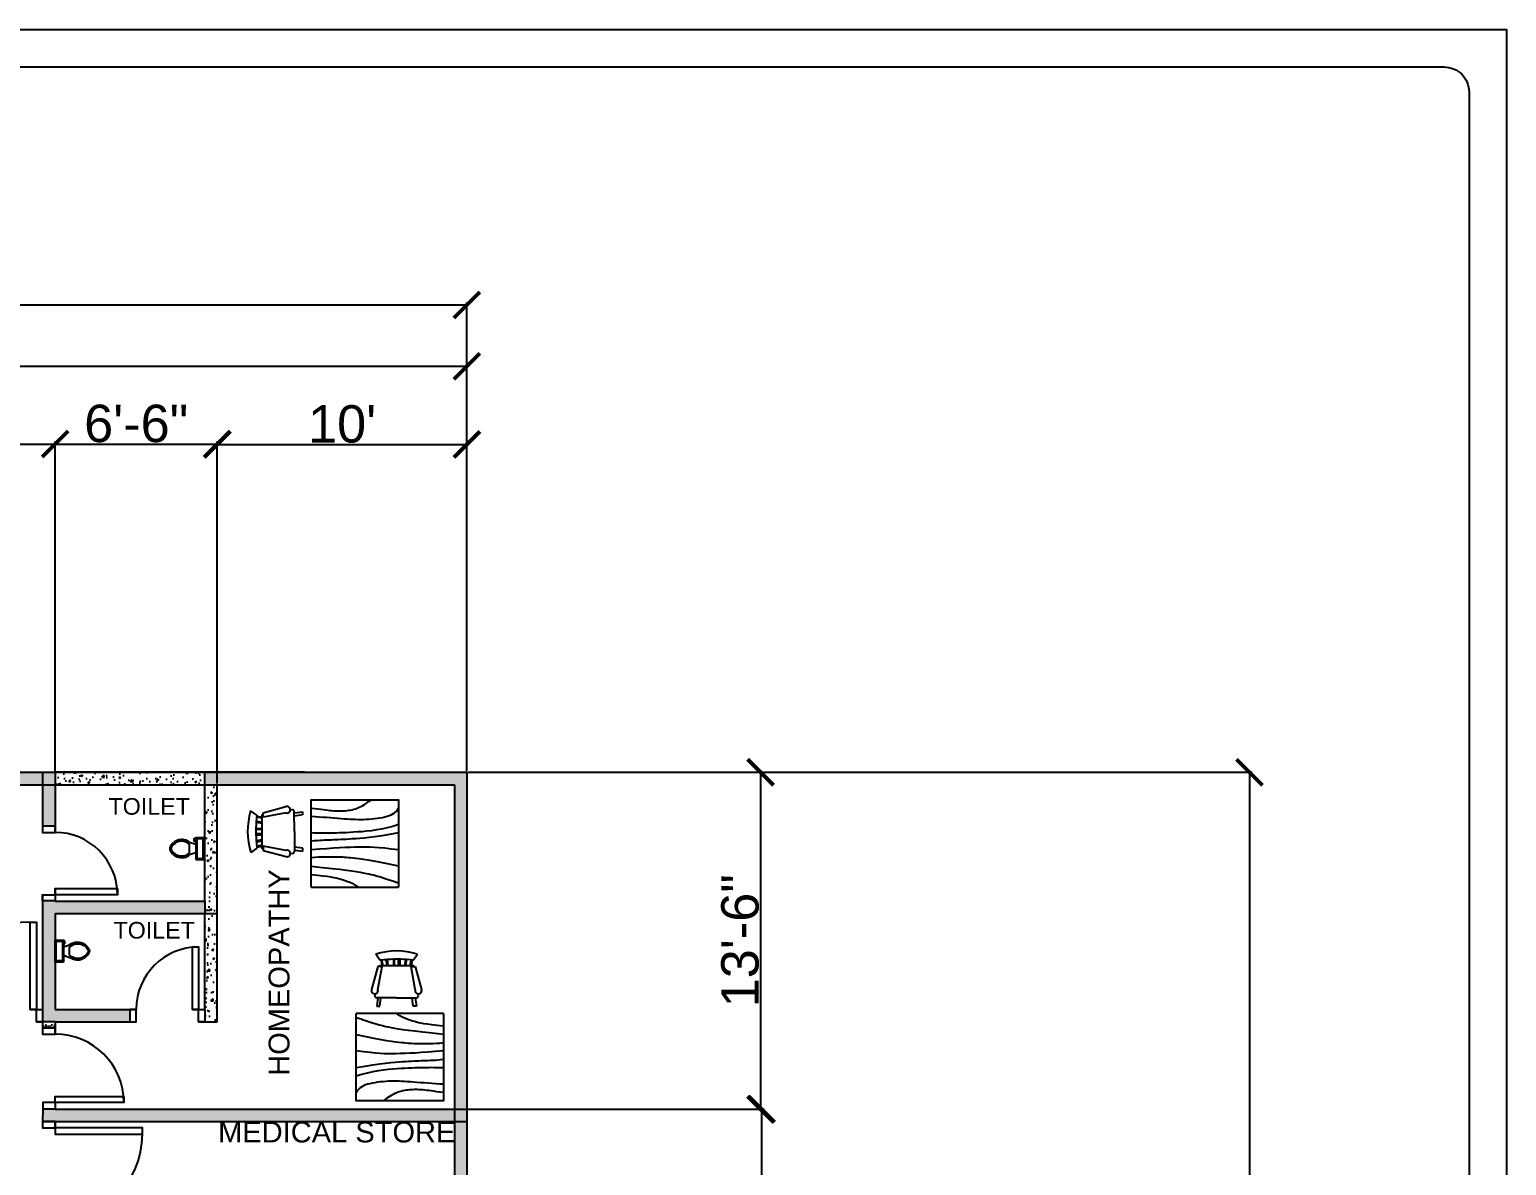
# Model space of a CAD drawing. Header units: inches. Extents: x 2770 to 5455, y -1794 to 2520.
# Drawn here: x 4745 to 5455, y 1974 to 2520 of the extents above; entities that cross this region are included whole.
import ezdxf

# ---------------------------------------------------------------- set-up
doc = ezdxf.new("R2010")
doc.units = ezdxf.units.IN
for name, color, linetype in [('dimension', 2, 'Continuous'), ('doors and windows', 220, 'Continuous'), ('NAMING', 30, 'Continuous')]:
    doc.layers.add(name, color=color, linetype=linetype)
doc.styles.add('Annotative', font='arial.ttf')
doc.styles.get("Standard").update_dxf_attribs({"font": 'arial.ttf', "height": 42})
doc.dimstyles.new('ISO-25', dxfattribs={"dimtxt": 18, "dimasz": 12.5, "dimexe": 1.25, "dimexo": 0.625, "dimtad": 1, "dimdec": 0, "dimlunit": 4, "dimtxsty": 'Annotative', "dimblk": 'ARCHTICK', "dimcen": 2.5, "dimclrt": 256, "dimadec": 0, "dimazin": 0, "dimtfac": 1, "dimtdec": 0, "dimtmove": 0, "dimatfit": 3, "dimfxl": 1, "dimarcsym": 0})

# ---------------------------------------------------------------- blocks, each defined once
blk = doc.blocks.new('Chair - Rocking')
at = {"linetype": 'Continuous'}
for p, q in [((-8, -4.5), (-10, -1.5)), ((-8.23428, -6.99939), (-8.3093, -7.47958)), ((-8.23041, -7), (8.23915, -7)), ((-7.5, -4.5), (-7, -7)), ((-6.5, -7), (-7.02225, -4.43)), ((-4.5, -7), (-4.96674, -4.19951)), ((-4, -7), (-4.40532, -4.16272)), ((-1.5, -4.05012), (-1.5, -7)), ((-1, -7), (-1, -4.05012)), ((1, -7), (1, -4.04655)), ((1.5, -4.05012), (1.5, -7)), ((4, -7), (4.40187, -4.18694)), ((4.5, -7), (4.96761, -4.19437)), ((6.5, -7), (7, -4.4057)), ((7.5, -4.5), (7, -7)), ((8, -4.5), (10, -1.5)), ((8.31071, -7.48854), (8.23449, -7.00073)), ((-9, -7.5), (-12, -18.49999)), ((-7, -7.5), (-9, -7.5)), ((-9, -18.49999), (-7, -7.5)), ((7, -7.5), (9, -7.5)), ((9, -18.49999), (7, -7.5)), ((9, -7.5), (12, -18.49999)), ((-10.36644, -20.64523), (-10.5, -21.49999)), ((10.5, -21.49999), (10.3575, -20.58798)), ((-9, -22.49999), (-9.5, -26.49999)), ((0, -22.49999), (-9.5, -22.49999)), ((-9.5, -26.49999), (-8, -26.49999)), ((-8, -26.49999), (-7.5, -22.49999)), ((0, -22.49999), (9.5, -22.49999)), ((8, -26.49999), (7.5, -22.49999)), ((9.5, -26.49999), (8, -26.49999)), ((9, -22.49999), (9.5, -26.49999))]:
    blk.add_line(p, q, dxfattribs=at)
for centre, radius, start, end in [((0, -34.08333), 34.08333, 72.93847, 107.0615), ((0, -68.25004), 64.25, 93.92211, 97.15267), ((0, -68.25004), 64.25, 82.84733, 93.92211), ((-10.5, -18.99999), 1.58114, 161.5651, 18.43495), ((10.5, -18.99999), 1.58114, 161.5651, 18.43495), ((-9.5, -21.49999), 1, 180, 270), ((9.5, -21.49999), 1, 270, 0)]:
    blk.add_arc(centre, radius, start, end, dxfattribs=at)
blk = doc.blocks.new('Table - Square Woodgrain 42 x 42 in.')
at = {"linetype": 'Continuous'}
blk.add_line((0, -42), (42, -42), dxfattribs=at)
for points in [[(0, -4), (1.704, -4.2172), (3.2358, -4.4188), (4.615, -4.604), (5.8615, -4.7721), (6.9951, -4.9224), (8.0357, -5.0541), (9.0031, -5.1667), (9.9171, -5.2594), (10.7951, -5.3316), (11.6445, -5.3836), (12.4702, -5.4157), (13.277, -5.4283), (14.0698, -5.4217), (14.8535, -5.3964), (15.6331, -5.3526), (16.4133, -5.2908), (17.1986, -5.2103), (17.9913, -5.1062), (18.793, -4.9727), (19.6056, -4.8038), (20.4307, -4.5937), (21.2701, -4.3365), (22.1256, -4.0262), (22.9989, -3.6571), (23.888, -3.2272), (24.7756, -2.7516), (25.6408, -2.2491), (26.4624, -1.7387), (27.2195, -1.2395), (27.891, -0.7703), (28.456, -0.3501), (28.8934, 0.002)], [(0, -42), (0, 0), (42, 0), (42, -42)], [(0, -8), (1.8203, -8.1001), (3.6741, -8.2149), (5.5411, -8.3408), (7.4011, -8.4741), (9.2339, -8.6112), (11.0193, -8.7484), (12.7371, -8.8821), (14.3671, -9.0086), (15.8954, -9.1246), (17.3337, -9.2278), (18.6997, -9.3159), (20.0116, -9.387), (21.2871, -9.4389), (22.5442, -9.4696), (23.8008, -9.477), (25.0749, -9.459), (26.3791, -9.4137), (27.7049, -9.3403), (29.0383, -9.2382), (30.3655, -9.1068), (31.6728, -8.9455), (32.9461, -8.7535), (34.1717, -8.5304), (35.3358, -8.2756), (36.4268, -7.9863), (37.443, -7.6521), (38.3849, -7.2603), (39.253, -6.7986), (40.048, -6.2542), (40.7705, -5.6147), (41.421, -4.8674), (42, -4)], [(42, -12), (39.1784, -12.8621), (36.4519, -13.5654), (33.8246, -14.1294), (31.3004, -14.5731), (28.8832, -14.9161), (26.577, -15.1775), (24.3858, -15.3768), (22.3136, -15.5332), (20.3622, -15.6632), (18.5254, -15.7718), (16.7947, -15.8612), (15.1618, -15.9338), (13.6183, -15.9916), (12.1558, -16.0369), (10.7659, -16.0718), (9.4403, -16.0987), (8.1703, -16.1191), (6.9461, -16.1325), (5.7577, -16.1377), (4.595, -16.1335), (3.4479, -16.1188), (2.3064, -16.0924), (1.1604, -16.0532), (0, -16)], [(42, -16), (37.6529, -16.7365), (33.8802, -17.329), (30.6179, -17.7961), (27.8015, -18.1561), (25.3668, -18.4275), (23.2497, -18.6288), (21.3859, -18.7785), (19.7111, -18.8949), (18.1693, -18.9939), (16.7375, -19.0795), (15.401, -19.1534), (14.1449, -19.217), (12.9544, -19.2717), (11.8148, -19.3191), (10.7113, -19.3606), (9.6291, -19.3976), (8.5534, -19.4323), (7.47, -19.4689), (6.3643, -19.5122), (5.222, -19.5672), (4.0288, -19.6386), (2.7703, -19.7313), (1.4321, -19.8501), (0, -20)], [(0, -24), (3.9243, -23.6805), (7.4766, -23.4138), (10.6891, -23.1954), (13.5943, -23.0205), (16.2247, -22.8847), (18.6125, -22.7832), (20.7903, -22.7116), (22.7903, -22.6651), (24.6563, -22.642), (26.4764, -22.6507), (28.35, -22.7024), (30.3766, -22.8084), (32.6555, -22.98), (35.2861, -23.2283), (38.3678, -23.5645), (42, -24)], [(42, -32), (37.392, -31.017), (33.4585, -30.2231), (30.1291, -29.5949), (27.3334, -29.109), (25.0009, -28.742), (23.0612, -28.4707), (21.4439, -28.2716), (20.0786, -28.1215), (18.8998, -28.0002), (17.8609, -27.9014), (16.9206, -27.8219), (16.0371, -27.7588), (15.1691, -27.709), (14.2748, -27.6693), (13.3128, -27.6368), (12.2415, -27.6083), (11.0295, -27.5824), (9.6867, -27.5643), (8.233, -27.5608), (6.6884, -27.5787), (5.0728, -27.6248), (3.4062, -27.7058), (1.7086, -27.8286), (0, -28)], [(0, -32), (5.4026, -32.5358), (9.9494, -33.019), (13.7424, -33.4553), (16.8834, -33.8505), (19.4743, -34.2106), (21.6171, -34.5413), (23.4136, -34.8486), (24.9657, -35.1382), (26.3614, -35.4156), (27.6332, -35.6841), (28.7995, -35.9467), (29.8788, -36.2064), (30.8897, -36.4661), (31.8507, -36.7288), (32.7802, -36.9973), (33.6968, -37.2747), (34.6175, -37.5635), (35.5531, -37.8651), (36.5128, -38.1805), (37.506, -38.5108), (38.5421, -38.8568), (39.6302, -39.2197), (40.7797, -39.6004), (42, -40)], [(0, -36), (3.0098, -36.2857), (5.5354, -36.5643), (7.6368, -36.8359), (9.374, -37.1009), (10.807, -37.3597), (11.9957, -37.6126), (13.0002, -37.8599), (13.8804, -38.102), (14.6874, -38.3393), (15.4365, -38.5729), (16.1338, -38.8041), (16.7858, -39.0341), (17.3987, -39.264), (17.9787, -39.4952), (18.5322, -39.7288), (19.0655, -39.9662), (19.5832, -40.2081), (20.0842, -40.4544), (20.5657, -40.7046), (21.0249, -40.9581), (21.459, -41.2144), (21.8653, -41.4731), (22.2409, -41.7335), (22.5831, -41.9951)]]:
    blk.add_lwpolyline(points, dxfattribs=at)
blk = doc.blocks.new('Toilet - top')
for p, q in [((-10, -8.5), (-8, -8.5)), ((-10, -9.5), (-10, -8.5)), ((-7, -9.5), (-10, -9.5)), ((-8, -8.5), (-8, -8)), ((-7, -8), (-7, -9.5)), ((-4, -8), (-6, -14)), ((4, -14), (-4, -14)), ((4, -8), (6, -14)), ((9.5, -6), (9.5, -2))]:
    blk.add_line(p, q)
blk.add_lwpolyline([(10.5, -8), (10.5, 0), (-10.5, 0), (-10.5, -8)], close=True)
for points in [[(-9.5, -2), (-9.5, -6)], [(8.5, -1), (-8.5, -1)], [(-8.5, -7), (8.5, -7)]]:
    blk.add_lwpolyline(points)
for centre, radius, start, end in [((-8.6, -1.9), 0.884, 81.8699, 188.1301), ((-8.6, -6.1), 0.884, 171.8699, 278.1301), ((3.5, -21.6), 12.2, 141.4691, 247.9714), ((4.2, -21.8), 11.3, 136.3677, 238.9468), ((-3.5, -21.6), 12.2, 292.0284, 38.5307), ((-4.2, -21.8), 11.3, 301.053, 43.6321), ((8.6, -1.9), 0.884, 351.8699, 98.1301), ((8.6, -6.1), 0.884, 261.8699, 8.1301), ((0, -27.9), 4, 245.7318, 294.2682), ((0, -29), 4, 254.8605, 285.1395)]:
    blk.add_arc(centre, radius, start, end)
blk = doc.blocks.new('_ArchTick')
at = {"color": 0, "linetype": 'ByBlock', "const_width": 0.15}
blk.add_lwpolyline([(-0.5, -0.5), (0.5, 0.5)], dxfattribs=at)
blk = doc.blocks.new('*D46')
at = {"layer": 'Defpoints', "color": 0, "transparency": 16777216}
for p in [(4955.41, 2162.84), (4955.41, 1490.84), (5331.69, 1490.84)]:
    blk.add_point(p, dxfattribs=at)
at = {"layer": 'dimension', "color": 0, "lineweight": -2, "transparency": 16777216}
for p, q in [((4956.04, 2162.84), (5332.94, 2162.84)), ((5331.69, 2162.84), (5331.69, 1490.84)), ((4956.04, 1490.84), (5332.94, 1490.84))]:
    blk.add_line(p, q, dxfattribs=at)
at = {"layer": 'dimension', "color": 0, "lineweight": -2, "transparency": 16777216, "xscale": 12.5, "yscale": 12.5, "zscale": 12.5}
for p, rotation in [((5331.69, 2162.84), 90), ((5331.69, 1490.84), 270)]:
    blk.add_blockref('_ArchTick', p, dxfattribs=dict(at, rotation=rotation))
at = {"layer": 'dimension', "transparency": 16777216, "insert": (5321.87, 1826.84), "char_height": 18, "attachment_point": 5, "rotation": 90, "style": 'Annotative'}
blk.add_mtext("56'", dxfattribs=at)
blk = doc.blocks.new('*D48')
at = {"layer": 'Defpoints', "color": 0, "transparency": 16777216}
for p in [(4955.41, 2387.56), (3311.41, 2162.84), (4955.41, 2162.84)]:
    blk.add_point(p, dxfattribs=at)
at = {"layer": 'dimension', "color": 0, "lineweight": -2, "transparency": 16777216}
for p, q in [((3311.41, 2163.46), (3311.41, 2388.81)), ((3311.41, 2387.56), (4955.41, 2387.56)), ((4955.41, 2163.46), (4955.41, 2388.81))]:
    blk.add_line(p, q, dxfattribs=at)
at = {"layer": 'dimension', "color": 0, "lineweight": -2, "transparency": 16777216, "xscale": 12.5, "yscale": 12.5, "zscale": 12.5, "rotation": 180}
blk.add_blockref('_ArchTick', (3311.41, 2387.56), dxfattribs=at)
at = {"layer": 'dimension', "color": 0, "lineweight": -2, "transparency": 16777216, "xscale": 12.5, "yscale": 12.5, "zscale": 12.5}
blk.add_blockref('_ArchTick', (4955.41, 2387.56), dxfattribs=at)
at = {"layer": 'dimension', "transparency": 16777216, "insert": (4133.41, 2397.38), "char_height": 18, "attachment_point": 5, "style": 'Annotative'}
blk.add_mtext("137'", dxfattribs=at)
blk = doc.blocks.new('*D51')
at = {"layer": 'Defpoints', "color": 0, "transparency": 16777216}
for p in [(4955.41, 2358.11), (4367.41, 2162.84), (4955.41, 2162.84)]:
    blk.add_point(p, dxfattribs=at)
at = {"layer": 'dimension', "color": 0, "lineweight": -2, "transparency": 16777216}
for p, q in [((4367.41, 2163.46), (4367.41, 2359.36)), ((4367.41, 2358.11), (4955.41, 2358.11)), ((4955.41, 2163.46), (4955.41, 2359.36))]:
    blk.add_line(p, q, dxfattribs=at)
at = {"layer": 'dimension', "color": 0, "lineweight": -2, "transparency": 16777216, "xscale": 12.5, "yscale": 12.5, "zscale": 12.5, "rotation": 180}
blk.add_blockref('_ArchTick', (4367.41, 2358.11), dxfattribs=at)
at = {"layer": 'dimension', "color": 0, "lineweight": -2, "transparency": 16777216, "xscale": 12.5, "yscale": 12.5, "zscale": 12.5}
blk.add_blockref('_ArchTick', (4955.41, 2358.11), dxfattribs=at)
at = {"layer": 'dimension', "transparency": 16777216, "insert": (4661.41, 2367.93), "char_height": 18, "attachment_point": 5, "style": 'Annotative'}
blk.add_mtext("49'", dxfattribs=at)
blk = doc.blocks.new('*D72')
at = {"layer": 'Defpoints', "color": 0, "transparency": 16777216}
for p in [(4955.41, 2162.84), (4949.41, 2000.84), (5096.63, 2000.84)]:
    blk.add_point(p, dxfattribs=at)
at = {"layer": 'dimension', "color": 0, "lineweight": -2, "transparency": 16777216}
for p, q in [((4956.04, 2162.84), (5097.88, 2162.84)), ((5096.63, 2162.84), (5096.63, 2000.84)), ((4950.04, 2000.84), (5097.88, 2000.84))]:
    blk.add_line(p, q, dxfattribs=at)
at = {"layer": 'dimension', "color": 0, "lineweight": -2, "transparency": 16777216, "xscale": 12.5, "yscale": 12.5, "zscale": 12.5}
for p, rotation in [((5096.63, 2162.84), 90), ((5096.63, 2000.84), 270)]:
    blk.add_blockref('_ArchTick', p, dxfattribs=dict(at, rotation=rotation))
at = {"layer": 'dimension', "transparency": 16777216, "insert": (5086.81, 2081.84), "char_height": 18, "attachment_point": 5, "rotation": 90, "style": 'Annotative'}
blk.add_mtext('13\'-6"', dxfattribs=at)
blk = doc.blocks.new('*D73')
at = {"layer": 'Defpoints', "color": 0, "transparency": 16777216}
for p in [(4955.41, 2000.84), (4955.41, 1886.84), (5097.1, 1886.84)]:
    blk.add_point(p, dxfattribs=at)
at = {"layer": 'dimension', "color": 0, "lineweight": -2, "transparency": 16777216}
for p, q in [((4956.04, 2000.84), (5098.35, 2000.84)), ((5097.1, 2000.84), (5097.1, 1886.84)), ((4956.04, 1886.84), (5098.35, 1886.84))]:
    blk.add_line(p, q, dxfattribs=at)
at = {"layer": 'dimension', "color": 0, "lineweight": -2, "transparency": 16777216, "xscale": 12.5, "yscale": 12.5, "zscale": 12.5}
for p, rotation in [((5097.1, 2000.84), 90), ((5097.1, 1886.84), 270)]:
    blk.add_blockref('_ArchTick', p, dxfattribs=dict(at, rotation=rotation))
at = {"layer": 'dimension', "transparency": 16777216, "insert": (5087.29, 1943.84), "char_height": 18, "attachment_point": 5, "rotation": 90, "style": 'Annotative'}
blk.add_mtext('9\'-6"', dxfattribs=at)
blk = doc.blocks.new('*D78')
at = {"layer": 'Defpoints', "color": 0, "transparency": 16777216}
for p in [(4757.41, 2320.71), (4757.41, 2181.26), (4655.41, 2162.84)]:
    blk.add_point(p, dxfattribs=at)
at = {"layer": 'dimension', "color": 0, "lineweight": -2, "transparency": 16777216}
for p, q in [((4655.41, 2163.46), (4655.41, 2321.96)), ((4655.41, 2320.71), (4757.41, 2320.71)), ((4757.41, 2181.88), (4757.41, 2321.96))]:
    blk.add_line(p, q, dxfattribs=at)
at = {"layer": 'dimension', "color": 0, "lineweight": -2, "transparency": 16777216, "xscale": 12.5, "yscale": 12.5, "zscale": 12.5, "rotation": 180}
blk.add_blockref('_ArchTick', (4655.41, 2320.71), dxfattribs=at)
at = {"layer": 'dimension', "color": 0, "lineweight": -2, "transparency": 16777216, "xscale": 12.5, "yscale": 12.5, "zscale": 12.5}
blk.add_blockref('_ArchTick', (4757.41, 2320.71), dxfattribs=at)
at = {"layer": 'dimension', "transparency": 16777216, "insert": (4706.41, 2330.53), "char_height": 18, "attachment_point": 5, "style": 'Annotative'}
blk.add_mtext('8\'-6"', dxfattribs=at)
blk = doc.blocks.new('*D79')
at = {"layer": 'Defpoints', "color": 0, "transparency": 16777216}
for p in [(4835.41, 2320.68), (4757.41, 2162.84), (4835.41, 2156.84)]:
    blk.add_point(p, dxfattribs=at)
at = {"layer": 'dimension', "color": 0, "lineweight": -2, "transparency": 16777216}
for p, q in [((4757.41, 2163.46), (4757.41, 2321.93)), ((4757.41, 2320.68), (4835.41, 2320.68)), ((4835.41, 2157.46), (4835.41, 2321.93))]:
    blk.add_line(p, q, dxfattribs=at)
at = {"layer": 'dimension', "color": 0, "lineweight": -2, "transparency": 16777216, "xscale": 12.5, "yscale": 12.5, "zscale": 12.5, "rotation": 180}
blk.add_blockref('_ArchTick', (4757.41, 2320.68), dxfattribs=at)
at = {"layer": 'dimension', "color": 0, "lineweight": -2, "transparency": 16777216, "xscale": 12.5, "yscale": 12.5, "zscale": 12.5}
blk.add_blockref('_ArchTick', (4835.41, 2320.68), dxfattribs=at)
at = {"layer": 'dimension', "transparency": 16777216, "insert": (4796.41, 2330.49), "char_height": 18, "attachment_point": 5, "style": 'Annotative'}
blk.add_mtext('6\'-6"', dxfattribs=at)
blk = doc.blocks.new('*D95')
at = {"layer": 'Defpoints', "color": 0, "transparency": 16777216}
for p in [(4955.41, 2320.46), (4835.41, 2162.84), (4955.41, 2162.84)]:
    blk.add_point(p, dxfattribs=at)
at = {"layer": 'dimension', "color": 0, "lineweight": -2, "transparency": 16777216}
for p, q in [((4835.41, 2163.46), (4835.41, 2321.71)), ((4835.41, 2320.46), (4955.41, 2320.46)), ((4955.41, 2163.46), (4955.41, 2321.71))]:
    blk.add_line(p, q, dxfattribs=at)
at = {"layer": 'dimension', "color": 0, "lineweight": -2, "transparency": 16777216, "xscale": 12.5, "yscale": 12.5, "zscale": 12.5, "rotation": 180}
blk.add_blockref('_ArchTick', (4835.41, 2320.46), dxfattribs=at)
at = {"layer": 'dimension', "color": 0, "lineweight": -2, "transparency": 16777216, "xscale": 12.5, "yscale": 12.5, "zscale": 12.5}
blk.add_blockref('_ArchTick', (4955.41, 2320.46), dxfattribs=at)
at = {"layer": 'dimension', "transparency": 16777216, "insert": (4895.41, 2330.27), "char_height": 18, "attachment_point": 5, "style": 'Annotative'}
blk.add_mtext("10'", dxfattribs=at)

msp = doc.modelspace()

# ---------------------------------------------------------------- hatches: boundary and pattern name
h = msp.add_hatch()
h.set_pattern_fill('AR-CONC', color=256, scale=0.05)
h.paths.add_polyline_path([(4367.41, 1802.84), (4361.41, 1808.84), (4361.41, 1682.84), (4217.41, 1682.84), (4170.83, 1682.84), (4170.83, 1676.88), (4367.41, 1676.84)])
h.paths.add_polyline_path([(4367.41, 1922.84), (4367.41, 2060.84), (4439.07, 2060.84), (4439.08, 1832.67), (4445.07, 1832.67), (4445.07, 1838.84), (4445.07, 2060.84), (4448.36, 2060.84), (4448.36, 2066.84), (4445.07, 2066.84), (4445.07, 2156.84), (4499.41, 2156.84), (4499.41, 1994.84), (4499.41, 1929.84), (4505.41, 1929.84), (4505.41, 1988.84), (4649.41, 1988.84), (4649.41, 1994.82), (4649.31, 1994.82), (4505.41, 1994.84), (4505.41, 2156.84), (4649.41, 2156.84), (4649.41, 2042.84), (4649.41, 2033.82), (4655.41, 2033.82), (4655.41, 2042.84), (4700.41, 2042.84), (4700.41, 2048.84), (4655.41, 2048.84), (4655.41, 2156.84), (4751.41, 2156.84), (4751.41, 2162.84), (4649.41, 2162.84), (4505.41, 2162.84), (4367.41, 2162.84), (4367.41, 2288.84), (4170.92, 2288.84), (4170.92, 2282.84), (4211.41, 2282.84), (4211.41, 2243.4), (4217.41, 2243.4), (4217.41, 2282.84), (4361.41, 2282.84), (4361.41, 2162.84), (4217.41, 2162.84), (4217.41, 2192.4), (4211.41, 2192.4), (4211.41, 2131.96), (4217.41, 2131.96), (4217.41, 2156.84), (4361.41, 2156.84), (4361.41, 2048.84), (4361.41, 1922.84), (4277.92, 1922.84), (4277.92, 1916.84), (4361.41, 1916.84), (4361.41, 1808.84), (4367.41, 1802.84)])
h.paths.add_polyline_path([(4367.41, 2066.84), (4367.41, 2156.84), (4439.07, 2156.84), (4439.07, 2066.84)], flags=16)
h = msp.add_hatch()
h.set_pattern_fill('AR-CONC', color=256, scale=0.05)
h.paths.add_polyline_path([(5171.41, 1676.76), (5165.41, 1676.76), (5165.41, 1562.76), (5015.41, 1562.76), (5015.41, 1556.76), (5171.41, 1556.76)])
h.paths.add_polyline_path([(5171.41, 1778.84), (4955.41, 1778.84), (4955.41, 1772.84), (5165.41, 1772.84), (5165.41, 1682.76), (5015.41, 1682.76), (5015.41, 1676.76), (5165.41, 1676.76), (5171.41, 1676.76)])
h.paths.add_polyline_path([(5015.41, 1625.77), (5009.41, 1625.77), (5009.41, 1562.76), (5015.41, 1562.76)])
h.paths.add_polyline_path([(4757.41, 2156.84), (4751.41, 2156.84), (4751.41, 2136.96), (4757.41, 2136.96)])
h.paths.add_polyline_path([(4757.41, 2162.84), (4751.41, 2162.84), (4751.41, 2156.84), (4757.41, 2156.84)])
h = msp.add_hatch()
h.set_pattern_fill('AR-CONC', color=256, scale=0.05)
h.paths.add_polyline_path([(4949.41, 2000.84), (4757.41, 2000.84), (4751.54, 2000.98), (4751.41, 1994.84), (4757.41, 1994.84), (4949.41, 1994.84)])
h.paths.add_polyline_path([(4955.41, 2162.84), (4955.41, 2162.84), (4829.41, 2162.84), (4829.41, 2156.84), (4949.41, 2156.84), (4949.41, 2000.84), (4949.41, 1994.84), (4955.41, 1994.84)])
h.paths.add_polyline_path([(4955.41, 1994.84), (4949.41, 1994.84), (4949.41, 1886.84), (4757.41, 1886.84), (4757.41, 1880.84), (4949.41, 1880.84), (4949.41, 1824.04), (4955.41, 1824.44)])
h.paths.add_polyline_path([(4955.41, 1824.44), (4949.41, 1824.04), (4949.41, 1778.84), (4955.41, 1778.84)])
h.paths.add_polyline_path([(4955.41, 1778.84), (4949.41, 1778.84), (4757.41, 1778.84), (4757.41, 1772.84), (4853.21, 1772.84), (4859.21, 1772.84), (4949.41, 1772.84), (4949.41, 1717.33), (4949.41, 1711.33), (4949.41, 1676.76), (4955.41, 1676.76), (5009.41, 1676.76), (5009.41, 1676.77), (5015.41, 1676.77), (5015.41, 1682.76), (4955.41, 1682.76), (4955.41, 1772.84)])
h = msp.add_hatch()
h.set_pattern_fill('AR-CONC', color=256, scale=0.05)
h.paths.add_polyline_path([(4835.41, 2094.88), (4829.41, 2094.88), (4829.41, 2048.84), (4829.41, 2042.84), (4835.41, 2042.84)])
h.paths.add_polyline_path([(4835.41, 2156.84), (4829.41, 2156.84), (4829.41, 2100.88), (4829.41, 2094.88), (4835.41, 2094.88)])
h.paths.add_polyline_path([(4829.41, 2162.84), (4757.41, 2162.84), (4757.41, 2156.84), (4829.41, 2156.84)])
h = msp.add_hatch()
h.set_pattern_fill('AR-CONC', color=256, scale=0.05)
h.paths.add_polyline_path([(4757.41, 2094.88), (4829.41, 2094.88), (4829.41, 2100.88), (4757.41, 2100.88), (4757.41, 2100.96), (4751.41, 2100.96), (4751.41, 2042.84), (4757.41, 2042.84), (4793.41, 2042.84), (4793.41, 2048.84), (4789.38, 2048.84), (4757.41, 2048.84)])
h.paths.add_polyline_path([(4361.41, 2048.84), (4217.41, 2048.84), (4217.41, 2080.96), (4211.41, 2080.96), (4211.41, 2014.27), (4217.41, 2014.27), (4217.41, 2042.84), (4361.41, 2042.84)])
at = {"true_color": 0xffffff}
h = msp.add_hatch(dxfattribs=at)
h.set_pattern_fill('AR-CONC', scale=0.025)
h.set_pattern_definition([(50, (-1349.237, -2769.8536), (4.5546167, -0.3984771), [0.47625, -5.23875]), (355, (-1349.237, -2769.8536), (-0.8810855, 4.776421), [0.381, -4.1910146]), (100.451445, (-1348.8574, -2769.8868), (3.6735312, 4.3779438), [0.4047502, -4.452256]), (46.1842, (-1349.237, -2768.5836), (6.776976, -1.051058), [0.714375, -7.858125]), (96.63556, (-1348.672, -2768.671), (5.9351034, 6.185653), [0.6071256, -6.67839]), (351.18415, (-1349.237, -2768.5836), (5.9351034, 6.185653), [0.571499, -6.286493]), (21, (-1348.602, -2768.901), (3.7903598, -2.55663), [0.47625, -5.23875]), (326, (-1348.602, -2768.901), (1.5450507, 4.6046992), [0.381, -4.191]), (71.451445, (-1348.286, -2769.114), (5.3354105, 2.0480692), [0.4047502, -4.4522484]), (37.5, (-1349.237, -2769.8536), (0.07721508, 2.11387597), [0, -4.1402, 0, -4.2545, 0, -4.206875]), (7.5, (-1349.237, -2769.8536), (1.67049156, 2.5045144), [0, -2.4257, 0, -4.04495, 0, -1.603375]), (327.5, (-1350.653, -2769.8536), (3.38976488, -0.1432186), [0, -1.5875, 0, -4.953, 0, -6.57225]), (317.5, (-1351.288, -2769.8536), (3.7032295, 0.6356623), [0, -2.06375, 0, -3.2893, 0, -4.66725])])
h.paths.add_polyline_path([(4757.41, 2042.84), (4751.41, 2042.84), (4751.44, 2039.98), (4757.41, 2039.98)])

# ---------------------------------------------------------------- linework, layer by layer
for p, q in [((4649.41, 2162.84), (4757.41, 2162.84)), ((4751.41, 2162.84), (4751.41, 2133.96)), ((4757.41, 2162.84), (4877.41, 2162.84)), ((4877.41, 2162.84), (4757.41, 2162.84)), ((4757.41, 2162.84), (4757.41, 2133.96)), ((4757.41, 2162.84), (4955.41, 2162.84)), ((4757.41, 2162.84), (4757.41, 2133.96)), ((4829.41, 2156.84), (4829.41, 2162.84)), ((4955.41, 2162.84), (4955.41, 1778.84)), ((4955.41, 2162.84), (4955.41, 2162.84)), ((4955.41, 2162.84), (4955.41, 2162.84)), ((4655.41, 2156.84), (4757.41, 2156.84)), ((4757.41, 2156.84), (4949.41, 2156.84)), ((4829.41, 2100.88), (4829.41, 2156.84)), ((4835.41, 2042.84), (4835.41, 2156.84)), ((4949.41, 2156.84), (4949.41, 2000.84)), ((4751.41, 2103.96), (4751.41, 2042.84)), ((4757.41, 2106.96), (4757.41, 2100.88)), ((4757.41, 2106.96), (4757.41, 2100.88)), ((4757.41, 2100.88), (4829.41, 2100.88)), ((4829.41, 2100.88), (4829.41, 2094.88)), ((4757.41, 2094.88), (4829.41, 2094.88)), ((4757.41, 2094.88), (4757.41, 2048.84)), ((4829.41, 2048.84), (4829.41, 2094.88)), ((4829.41, 2094.88), (4835.41, 2094.88)), ((4745.41, 2048.84), (4751.41, 2048.84)), ((4751.41, 2048.84), (4751.41, 2042.84)), ((4757.41, 2048.84), (4796.41, 2048.84)), ((4789.38, 2048.84), (4793.41, 2048.84)), ((4793.41, 2048.84), (4793.41, 2042.84)), ((4823.41, 2048.84), (4829.41, 2048.84)), ((4829.41, 2048.84), (4829.41, 2042.84)), ((4748.41, 2042.84), (4751.41, 2042.84)), ((4757.41, 2042.84), (4751.41, 2042.84)), ((4751.41, 2042.84), (4751.44, 2039.98)), ((4751.44, 2039.98), (4757.41, 2039.98)), ((4757.41, 2042.84), (4796.41, 2042.84)), ((4757.41, 2042.84), (4757.41, 2036.98)), ((4826.41, 2042.84), (4835.41, 2042.84)), ((4757.41, 2003.98), (4757.41, 2000.84)), ((4751.54, 2000.98), (4751.41, 1994.84)), ((4751.54, 2000.98), (4757.41, 2000.84)), ((4757.41, 2000.84), (4949.41, 2000.84)), ((4949.41, 2000.84), (4949.41, 1994.84)), ((4751.41, 1994.84), (4751.41, 1991.84)), ((4751.41, 1994.84), (4757.41, 1994.84)), ((4757.41, 1994.84), (4949.41, 1994.84)), ((4757.41, 1994.84), (4757.41, 1988.84)), ((4949.41, 1994.84), (4949.41, 1886.84)), ((4949.41, 1994.84), (4955.41, 1994.84))]:
    msp.add_line(p, q)
msp.add_lwpolyline([(2769.96, 880.76), (2769.96, 2520.03), (5455.26, 2520.03), (5455.26, 880.76)])
msp.add_lwpolyline([(5425.26, 1150.76), (2799.96, 1150.76, -0.414214), (2787.96, 1162.76), (2787.96, 2490.03, -0.414214), (2799.96, 2502.03), (5425.26, 2502.03, -0.414214), (5437.26, 2490.03), (5437.26, 1162.76, -0.414214)], format="xyb", close=True)
at = {"layer": 'doors and windows'}
for points in [[(4757.41, 2133.96), (4757.41, 2136.96), (4751.41, 2136.96), (4751.41, 2133.96)], [(4757.41, 2103.96), (4757.41, 2100.96), (4751.41, 2100.96), (4751.41, 2103.96)], [(4787.41, 2106.96), (4787.41, 2103.96), (4757.41, 2103.96), (4757.41, 2106.96)], [(4745.41, 2090.84), (4748.41, 2090.84), (4748.41, 2048.84), (4745.41, 2048.84)], [(4823.41, 2078.84), (4826.41, 2078.84), (4826.41, 2048.84), (4823.41, 2048.84)], [(4748.41, 2048.84), (4751.41, 2048.84), (4751.41, 2042.84), (4748.41, 2042.84)], [(4796.41, 2048.84), (4793.41, 2048.84), (4793.41, 2042.84), (4796.41, 2042.84)], [(4826.41, 2048.84), (4829.41, 2048.84), (4829.41, 2042.84), (4826.41, 2042.84)], [(4757.44, 2036.98), (4757.44, 2039.98), (4751.44, 2039.98), (4751.44, 2036.98)], [(4757.54, 2000.98), (4757.54, 2003.98), (4751.54, 2003.98), (4751.54, 2000.98)], [(4790.44, 2006.98), (4790.44, 2003.98), (4757.44, 2003.98), (4757.44, 2006.98)], [(4757.41, 1991.84), (4757.41, 1994.84), (4751.41, 1994.84), (4751.41, 1991.84)], [(4799.41, 1988.84), (4799.41, 1991.84), (4757.41, 1991.84), (4757.41, 1988.84)]]:
    msp.add_lwpolyline(points, close=True, dxfattribs=at)
for centre, radius, start, end in [((4757.41, 2103.96), 30, 0, 90), ((4745.41, 2048.84), 42, 90, 180), ((4826.41, 2048.84), 30, 90, 180), ((4757.44, 2003.98), 33, 0, 90), ((4757.41, 1988.84), 42, 270, 0)]:
    msp.add_arc(centre, radius, start, end, dxfattribs=at)

# ---------------------------------------------------------------- block references
for name, p, rotation in [('Chair - Rocking', (4849.97, 2134.27), 90.14726893557142), ('Table - Square Woodgrain 42 x 42 in.', (4944.15, 2004.83), 180)]:
    msp.add_blockref(name, p, dxfattribs=dict(rotation=rotation))
for name, p in [('Table - Square Woodgrain 42 x 42 in.', (4880.61, 2149.67)), ('Chair - Rocking', (4921.61, 2076.95))]:
    msp.add_blockref(name, p)
at = {"yscale": 0.5, "zscale": 0.5}
for p, xscale, rotation in [((4829.09, 2126.14), 0.5, 270), ((4757.41, 2076.86), -0.5, 90)]:
    msp.add_blockref('Toilet - top', p, dxfattribs=dict(at, xscale=xscale, rotation=rotation))

# ---------------------------------------------------------------- texts
at = {"layer": 'NAMING', "attachment_point": 1}
for s, width, insert, char_height in [('TOILET', 33.9696, (4783.11, 2150.44), 8), ('TOILET', 33.9696, (4785.51, 2090.89), 8), ('MEDICAL STORE', 113.6173, (4835.8, 1994.84), 10)]:
    msp.add_mtext_dynamic_manual_height_columns(s, width=width, gutter_width=75, heights=[0], dxfattribs=dict(at, insert=insert, char_height=char_height))
at = {"layer": 'NAMING', "insert": (4860.09, 2016.88), "char_height": 10, "attachment_point": 1, "rotation": 90}
msp.add_mtext_dynamic_manual_height_columns('HOMEOPATHY', width=116.4648, gutter_width=75, heights=[0], dxfattribs=at)

# ---------------------------------------------------------------- dimensions: what is measured, and where the dimension line sits
at = {"layer": 'dimension'}
for base, p1, p2, picture, middle in [((4955.41, 2387.56), (3311.41, 2162.84), (4955.41, 2162.84), '*D48', (4133.41, 2397.38)), ((4955.41, 2358.11), (4367.41, 2162.84), (4955.41, 2162.84), '*D51', (4661.41, 2367.93)), ((4757.41, 2320.71), (4655.41, 2162.84), (4757.41, 2181.26), '*D78', (4706.41, 2330.53)), ((4835.41, 2320.68), (4757.41, 2162.84), (4835.41, 2156.84), '*D79', (4796.41, 2330.49)), ((4955.41, 2320.46), (4835.41, 2162.84), (4955.41, 2162.84), '*D95', (4895.41, 2330.27))]:
    dim = msp.add_linear_dim(base=base, p1=p1, p2=p2, dimstyle='ISO-25', dxfattribs=at)
    dim.commit()
    dim.dimension.update_dxf_attribs({"geometry": picture, "text_midpoint": middle})
for base, p1, p2, picture, middle in [((5096.63, 2000.84), (4955.41, 2162.84), (4949.41, 2000.84), '*D72', (5086.81, 2081.84)), ((5331.69, 1490.84), (4955.41, 2162.84), (4955.41, 1490.84), '*D46', (5321.87, 1826.84)), ((5097.1, 1886.84), (4955.41, 2000.84), (4955.41, 1886.84), '*D73', (5087.29, 1943.84))]:
    dim = msp.add_linear_dim(base=base, p1=p1, p2=p2, angle=90, dimstyle='ISO-25', dxfattribs=at)
    dim.commit()
    dim.dimension.update_dxf_attribs({"geometry": picture, "text_midpoint": middle})

doc.saveas('drawing.dxf')
